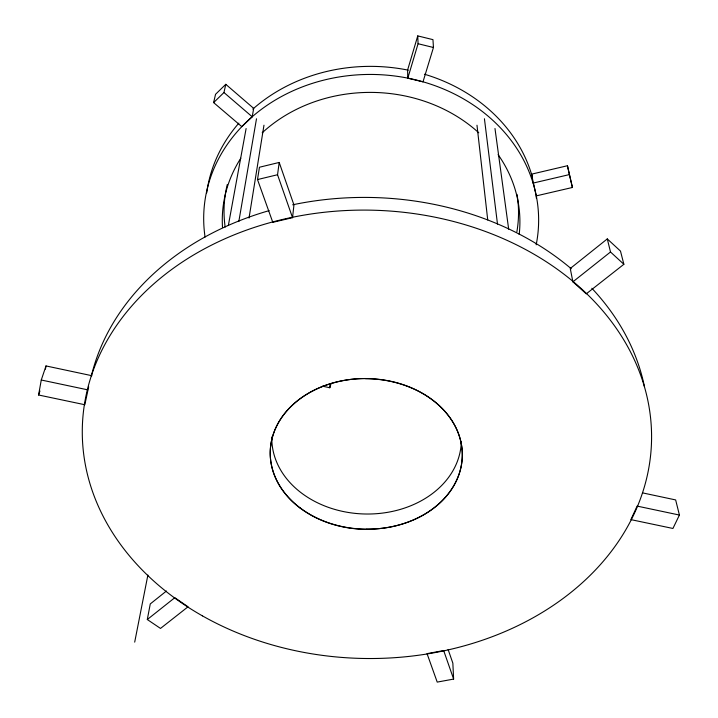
<?xml version="1.0" encoding="UTF-8"?>
<svg xmlns="http://www.w3.org/2000/svg" width="718" height="718" viewBox="0 0 718 718"><rect width="100%" height="100%" fill="white"/><g stroke="black" fill="none" stroke-linecap="round" stroke-linejoin="round"><path stroke-width="1.08" d="M322.535 386.185L329.813 387.756L329.984 384.695M292.54 217.671L293.949 204.962L279.203 162.447L259.449 167.24L257.502 179.563L272.795 222.329L292.54 217.671L277.543 174.734L279.203 162.447M249.029 218.039L263.973 125.201M238.816 221.548L256.497 118.775M252.206 116.774L253.696 108.373L225.784 84.32L215.544 94.309L213.614 102.593L241.831 126.655L252.206 116.774L223.962 92.532L225.784 84.32M88.673 386.822L84.823 404.728L38.584 394.999L41.267 380.01L46.006 365.938L91.886 375.702M45.431 369.124L46.006 365.938M228.342 225.533L246.112 128.522M147.298 619.526L174.815 597.69L188.044 606.782L160.5 628.429L147.298 619.526L150.268 603.928L166.423 591.031M134.697 642.134L147.89 575.037M417.75 35.9L407.591 70.068L407.797 78.181L422.992 81.861L433.457 47.496L432.954 39.643L417.75 35.9L418.073 43.726L407.797 78.181M329.813 387.756L331.115 383.475M38.584 394.999L39.948 390.951M679.416 515.048L672.928 528.466L630.88 519.617L637.126 506.1L679.416 515.048L675.647 499.925L642.457 492.862M213.614 102.593L223.962 92.532M607.293 238.906L570.254 268.487L572.892 281.833L586.265 293.841L623.87 264.296L620.487 251.094L607.293 238.906L610.506 251.982L623.87 264.296M572.892 281.833L610.506 251.982M257.502 179.563L277.543 174.734M531.482 174.178L567.453 165.732L572.417 187.479L536.229 195.888L531.482 174.178L532.28 177.355M533.025 183.099L569.392 174.591L567.453 165.732M453.623 679.084L437.217 682.1L427.048 653.649L443.661 650.544L453.623 679.084L452.852 663.154L448.104 649.476M41.267 380.01L87.793 389.856M418.073 43.726L433.457 47.496M569.392 174.591L572.417 187.479M494.98 128.513L508.676 229.186M484.426 118.748L497.493 224.07M476.985 125.219L487.728 219.932M205.07 237.066A167.482 144.821 1.1 0 1 374.697 74.492A167.482 144.821 1.1 0 1 536.175 244.802M206.721 192.873A165.723 143.824 1.1 0 1 238.87 123.128M252.808 109.1A165.723 143.824 1.1 0 1 408.371 70.184M424.446 74.214A165.723 143.824 1.1 0 1 532.46 177.391M536.175 196.274A165.723 143.824 1.1 0 1 536.409 198.401M498.086 154.621A148.823 128.639 1.2 0 1 519.186 234.481M222.517 227.543A148.823 128.639 1.2 0 1 240.808 158.22M262.205 132.803A148.823 128.639 1.2 0 1 478.771 132.794M517.014 194.372A147.262 127.759 1.1 0 1 516.879 231.726M225.165 227.085A147.262 127.759 1.1 0 1 227.292 184.472M91.285 376.322A280.873 222.598 1.3 0 1 269.16 210.625M292.648 204.801A280.873 222.598 1.3 0 1 571.259 268.747M591.847 288.268A280.873 222.598 1.3 0 1 644.423 386.571M300.232 508.165A96.041 75.444 1 0 1 270.282 456.029A96.041 75.291 1 0 1 365.39 378.53M366.772 529.363A96.041 75.525 1.3 0 1 300.259 508.138M365.552 378.709A96.041 75.094 1.3 0 1 435.225 402.161A96.041 75.166 1.5 0 1 462.284 456.738A96.041 75.327 1.6 0 1 366.629 529.166M461.297 442.01A94.767 74.789 1.3 0 1 364.358 513.98A94.767 74.789 1.3 0 1 271.826 436.93M202.422 615.865A284.687 224.187 1.3 0 0 650.373 457.429A284.687 224.187 1.3 0 0 248.015 229.581A284.687 224.187 1.3 0 0 202.422 615.865M316.019 517.615A96.05 75.309 1.3 0 0 462.266 456.738A96.05 75.309 1.3 0 0 320.515 387.253A96.05 75.309 1.3 0 0 316.019 517.615"/></g></svg>
